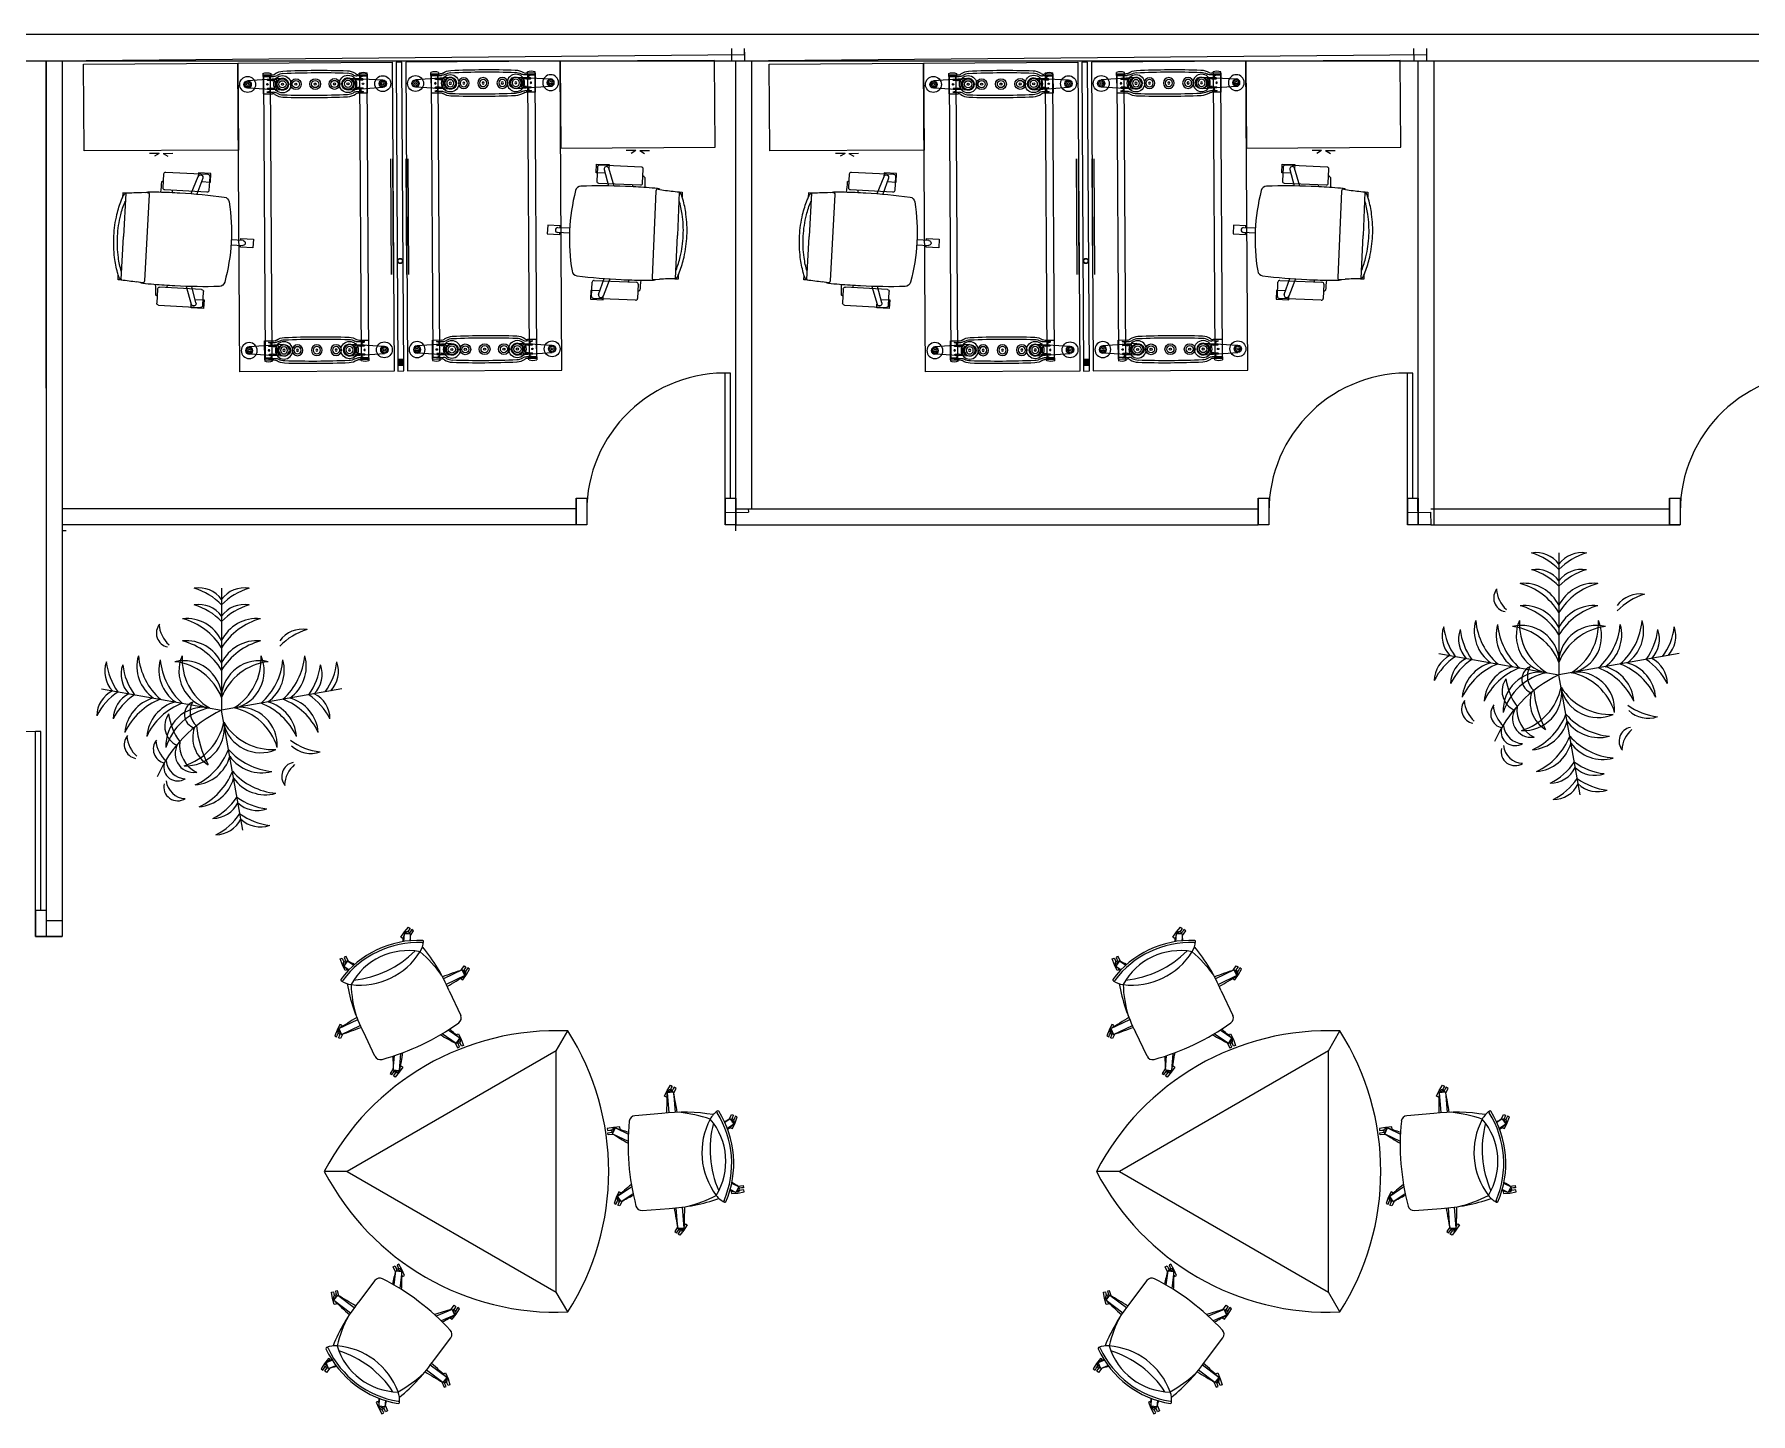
# Model space of a CAD drawing. Header units: inches. Extents: x 35258 to 134537, y 25067 to 83300.
# Drawn here: x 67761.5 to 68083.5, y 39263.7 to 39522.6 of the extents above; entities that cross this region are included whole.
import ezdxf

# ---------------------------------------------------------------- set-up
doc = ezdxf.new("R2010")
doc.units = ezdxf.units.IN
doc.header["$LTSCALE"] = 5
doc.header["$MEASUREMENT"] = 0
for name, color, linetype in [('A-FURN-P-STOR-TA', 34, 'Continuous'), ('AFUEC-SSTR-2D', 34, 'Continuous'), ('AFUKS-2D-DUS', 34, 'Continuous'), ('AFUKS-2D-DUS-BK', 34, 'Continuous'), ('AFUKS-2D-DUS-SL', 34, 'Continuous'), ('AFUKS-2D-MW', 34, 'Continuous'), ('AFUKS-2D-SSTR', 34, 'Continuous'), ('AFUKS-2D-TU', 34, 'Continuous'), ('AFUKS-2D-TU-CP', 34, 'Continuous'), ('belkuni', 7, 'Continuous'), ('door', 60, 'Continuous'), ('dwgmodels.com', 250, 'Continuous'), ('Furniture_1', 34, 'Continuous')]:
    doc.layers.add(name, color=color, linetype=linetype)
doc.layers.add('G-FIX', color=4, linetype='Continuous', lineweight=9)

# ---------------------------------------------------------------- blocks, each defined once
blk = doc.blocks.new('P_CSMA0816S_E_U')
at = {"layer": 'AFUKS-2D-MW'}
for p, q in [((0, 0), (0, -31.5)), ((63, 0), (0, 0)), ((63, -31.5), (63, 0)), ((0, -31.5), (63, -31.5))]:
    blk.add_line(p, q, dxfattribs=at)
at = {"layer": 'AFUKS-2D-TU'}
for p, q in [((2.75, -5.1875), (2.75, -6.625)), ((60.25, -5.1875), (2.75, -5.1875)), ((2.75, -6.625), (60.25, -6.625)), ((60.25, -6.625), (60.25, -5.1875)), ((60.25, -5.1875), (60.25, -6.625)), ((2.75, -24.875), (60.25, -24.875)), ((2.75, -26.3125), (2.75, -24.875)), ((60.25, -26.3125), (2.75, -26.3125)), ((60.25, -24.875), (60.25, -26.3125)), ((60.25, -26.3125), (60.25, -24.875))]:
    blk.add_line(p, q, dxfattribs=at)
at = {"layer": 'AFUKS-2D-TU-CP'}
for p, q in [((2.75, -5.125), (2.125, -5.125)), ((2.125, -6.6875), (2.75, -6.6875)), ((2.75, -6.6875), (2.75, -5.125)), ((60.25, -5.125), (60.875, -5.125)), ((60.25, -6.6875), (60.25, -5.125)), ((60.875, -6.6875), (60.25, -6.6875)), ((2.125, -24.78125), (2.75, -24.78125)), ((2.75, -26.375), (2.125, -26.375)), ((2.75, -24.78125), (2.75, -26.375)), ((60.25, -24.78125), (60.25, -26.375)), ((60.875, -24.78125), (60.25, -24.78125)), ((60.25, -26.375), (60.875, -26.375))]:
    blk.add_line(p, q, dxfattribs=at)
for centre, start, end in [((4.09375, -5.90625), 157.8913657, 202.1086307), ((58.90625, -5.90625), 337.8913707, 22.1086274), ((4.09375, -25.59375), 157.8913657, 202.1086307), ((58.90625, -25.59375), 337.8913707, 22.1086274)]:
    blk.add_arc(centre, 2.11305, start, end, dxfattribs=at)
blk = doc.blocks.new('P_CSY01C_E_U')
at = {"layer": 'AFUKS-2D-SSTR'}
for p, q in [((-1.9375, 10.625), (-1.9375, 8.75)), ((-1.9375, 10.625), (1.9375, 10.625)), ((1.9375, 10.625), (1.9375, 8.75)), ((-1.625, 9.84375), (-1.625, 8.5)), ((-1.4375, 9.28125), (-1.625, 9.84375)), ((-1.4375, 9.28125), (-1, 9.28125)), ((-1, 9.6875), (-1, 8.15625)), ((-0.78125, 8.875), (-0.8125, 9.6875)), ((-0.78125, 8.875), (-0.78125, 8.34375)), ((-0.65625, 7.8125), (0.65625, 7.8125)), ((-0.625, 8.1875), (0.625, 8.1875)), ((0.78125, 8.875), (0.8125, 9.6875)), ((0.78125, 8.875), (0.78125, 8.34375)), ((1, 9.6875), (1, 8.15625)), ((1, 9.28125), (1.4375, 9.28125)), ((1.4375, 9.28125), (1.625, 9.84375)), ((1.625, 9.84375), (1.625, 8.5)), ((-1.9375, -10.625), (-1.9375, -8.75)), ((-1.625, -9.84375), (-1.625, -8.5)), ((-1.4375, -9.28125), (-1.625, -9.84375)), ((-1.4375, -9.28125), (-1, -9.28125)), ((-1, -9.6875), (-1, -8.15625)), ((-0.78125, -8.875), (-0.8125, -9.6875)), ((-0.78125, -8.875), (-0.78125, -8.34375)), ((-0.65625, -7.8125), (0.65625, -7.8125)), ((-0.625, -8.1875), (0.625, -8.1875)), ((0.78125, -8.875), (0.78125, -8.34375)), ((0.78125, -8.875), (0.8125, -9.6875)), ((1, -9.6875), (1, -8.15625)), ((1, -9.28125), (1.4375, -9.28125)), ((1.4375, -9.28125), (1.625, -9.84375)), ((1.625, -9.84375), (1.625, -8.5)), ((1.9375, -10.625), (1.9375, -8.75)), ((-1.9375, -10.625), (1.9375, -10.625))]:
    blk.add_line(p, q, dxfattribs=at)
for centre, radius in [((0, 6.6875), 1.10236), ((0, 6.6875), 0.73228), ((0, 9.75), 0.14764), ((0, 3.9375), 1.10236), ((0, 3.9375), 0.73228), ((0, 6.6875), 0.21654), ((0, 3.9375), 0.21654), ((0, 0), 1.10236), ((0, 0), 0.73228), ((0, 0), 0.21654), ((0, -3.9375), 1.10236), ((0, -3.9375), 0.73228), ((0, -6.6875), 1.10236), ((0, -6.6875), 0.73228), ((0, -3.9375), 0.21654), ((0, -6.6875), 0.21654), ((0, -9.75), 0.14764)]:
    blk.add_circle(centre, radius, dxfattribs=at)
for centre, radius, start, end in [((0.53125, 6.46875), 3.1496, 146.1067212, 177.7928567), ((0.5, 6.46875), 2.66535, 150.600207, 177.7861221), ((-2.90625, 8.75), 0.98425, 326.1067262, 0), ((-3.09375, 8.5), 1.4685, 330.6001984, 0), ((-0.65625, 8.15625), 0.35433, 180.000005, 270.0000007), ((-0.90625, 9.6875), 0.0935, 0, 180.000005), ((-0.625, 8.34375), 0.15748, 180.000005, 270.0000007), ((0.625, 8.34375), 0.15748, 270.0000007, 0), ((0.65625, 8.15625), 0.35433, 270.0000007, 0), ((0.90625, 9.6875), 0.0935, 0, 180.000005), ((3.09375, 8.5), 1.4685, 180.000005, 209.3997893), ((-0.5, 6.46875), 2.66535, 2.2138842, 29.3997911), ((2.90625, 8.75), 0.98425, 180.000005, 213.8932751), ((-0.53125, 6.46875), 3.1496, 2.2071398, 33.893277), ((168, 0), 170.7477, 177.7928567, 182.2071397), ((168, 0), 170.27525, 177.7928567, 182.2071397), ((-168, 0), 170.27525, 357.792848, 2.2071398), ((-168, 0), 170.7477, 357.792848, 2.2071398), ((0.53125, -6.46875), 3.1496, 182.2071397, 213.8932751), ((0.5, -6.46875), 2.66535, 182.2138879, 209.3997893), ((-0.5, -6.46875), 2.66535, 330.6001984, 357.7861271), ((-0.53125, -6.46875), 3.1496, 326.1067262, 357.792848), ((-2.90625, -8.75), 0.98425, 0, 33.893277), ((-3.09375, -8.5), 1.4685, 0, 29.3997911), ((-0.65625, -8.15625), 0.35433, 90.0000025, 180.000005), ((-0.90625, -9.6875), 0.0935, 180.000005, 0), ((-0.625, -8.34375), 0.15748, 90.0000025, 180.000005), ((0.625, -8.34375), 0.15748, 0, 90.0000025), ((0.65625, -8.15625), 0.35433, 0, 90.0000025), ((0.90625, -9.6875), 0.0935, 180.000005, 0), ((3.09375, -8.5), 1.4685, 150.600207, 180.000005), ((2.90625, -8.75), 0.98425, 146.1067212, 180.000005)]:
    blk.add_arc(centre, radius, start, end, dxfattribs=at)
blk = doc.blocks.new('P_CLN01G_E_U')
at = {"layer": 'AFUEC-SSTR-2D', "linetype": 'Continuous'}
for p, q in [((-1.25, 0.375), (-1.3125, 0)), ((-1.3125, 0), (-1.25, -0.375)), ((-1.03125, 0.71875), (-1.25, 0.375)), ((-0.71875, 1), (-1.03125, 0.71875)), ((-0.3125, 1.15625), (-0.71875, 1)), ((0.125, 1.1875), (-0.3125, 1.15625)), ((0.65625, 1.03125), (0.25, 1.15625)), ((1, 0.75), (0.65625, 1.03125)), ((1.25, 0.40625), (1, 0.75)), ((1.3125, 0), (1.25, 0.40625)), ((1.25, -0.40625), (1.3125, 0)), ((-1.25, -0.375), (-1.03125, -0.71875)), ((-1.03125, -0.71875), (-0.71875, -1)), ((-0.71875, -1), (-0.3125, -1.15625)), ((-0.3125, -1.15625), (0.125, -1.1875)), ((0.25, -1.15625), (0.65625, -1.03125)), ((0.65625, -1.03125), (1, -0.75)), ((1, -0.75), (1.25, -0.40625))]:
    blk.add_line(p, q, dxfattribs=at)
at = {"layer": 'AFUEC-SSTR-2D'}
for p, q in [((0.125, 1.1875), (7.09375, 0.75)), ((0.125, -1.1875), (7.09375, -0.75))]:
    blk.add_line(p, q, dxfattribs=at)
for centre, radius in [((0, 0), 1.77165), ((7.09375, 0), 1.62402), ((7.09375, 0), 0.74803), ((7.09375, 0), 0.52165), ((7.09375, 0), 0.22835)]:
    blk.add_circle(centre, radius, dxfattribs=at)
blk = doc.blocks.new('P_CTS2P1610_E_U')
at = {"layer": 'AFUKS-2D-DUS'}
for p, q in [((0, 1.96875), (0, 0.78125)), ((63, 1.96875), (0, 1.96875)), ((0, 0.78125), (63, 0.78125)), ((1.1875, 1.96875), (1.1875, 0.78125)), ((2.375, 1.96875), (1.1875, 1.96875)), ((1.1875, 0.78125), (2.375, 0.78125)), ((2.375, 0.78125), (2.375, 1.96875)), ((63, 0.78125), (63, 1.96875))]:
    blk.add_line(p, q, dxfattribs=at)
at = {"layer": 'AFUKS-2D-DUS', "linetype": 'Continuous'}
for points in [[(1.78125, 1.375), (1.1875, 1.96875), (1.1875, 0.78125)], [(1.78125, 1.375), (2.375, 1.96875), (1.1875, 1.96875)], [(1.78125, 1.375), (1.1875, 0.78125), (2.375, 0.78125)], [(1.78125, 1.375), (2.375, 0.78125), (2.375, 1.96875)]]:
    blk.add_solid(points, dxfattribs=at)
at = {"layer": 'AFUKS-2D-DUS-SL'}
for p, q in [((19.6875, 3.15625), (43.3125, 3.15625)), ((19.6875, 2.75), (43.3125, 2.75)), ((19.6875, 0), (43.3125, 0)), ((19.6875, -0.40625), (43.3125, -0.40625))]:
    blk.add_line(p, q, dxfattribs=at)
blk = doc.blocks.new('P_CSYPNO_E_U')
at = {"layer": 'AFUKS-2D-DUS-BK'}
for radius in [0.539, 0.46]:
    blk.add_circle((0, 0), radius, dxfattribs=at)
blk = doc.blocks.new('P_USTA0807_R_U')
at = {"layer": 'A-FURN-P-STOR-TA'}
for p, q in [((0, 0), (0, -17.72)), ((31.49, 0), (0, 0)), ((31.49, -17.72), (31.49, 0)), ((0, -17.72), (31.49, -17.72)), ((15.35, -18.3), (13.38, -18.3)), ((15.35, -18.3), (14.37, -18.88)), ((16.14, -18.3), (17.12, -18.88)), ((16.14, -18.3), (18.11, -18.3))]:
    blk.add_line(p, q, dxfattribs=at)
blk = doc.blocks.new('om_task')
at = {"linetype": 'Continuous'}
for p, q in [((-0.2251, 0.2747), (-0.2251, 0.2747)), ((-0.2101, 0.2879), (-0.2101, 0.2879)), ((0.2101, 0.2879), (0.2101, 0.2879)), ((0.2251, 0.2747), (0.2251, 0.2747)), ((-0.2344, 0.1658), (-0.2308, 0.194)), ((0.2344, 0.1658), (0.2308, 0.194)), ((-0.2245, 0.1546), (0.2245, 0.1546)), ((-0.3454, 0.0742), (-0.3454, -0.1438)), ((-0.2624, 0.0842), (-0.3354, 0.0842)), ((-0.2524, -0.1438), (-0.2524, 0.0742)), ((0.2524, -0.1438), (0.2524, 0.0742)), ((0.2624, 0.0842), (0.3354, 0.0842)), ((0.3454, 0.0742), (0.3454, -0.1438)), ((-0.2409, -0.0634), (-0.3315, -0.0946)), ((0.2409, -0.0634), (0.3315, -0.0946)), ((-0.3354, -0.1538), (-0.2624, -0.1538)), ((-0.3238, -0.1183), (-0.2401, -0.0927)), ((0.3238, -0.1183), (0.2401, -0.0927)), ((0.3354, -0.1538), (0.2624, -0.1538)), ((-0.0125, -0.3445), (-0.0135, -0.2833)), ((0.0135, -0.2833), (0.0125, -0.3445))]:
    blk.add_line(p, q, dxfattribs=at)
for points in [[(-0.2253, 0.2722), (-0.2253, 0.2914), (-0.2011, 0.2914)], [(-0.2243, 0.2759), (0, 0.2759)], [(0.2243, 0.2759), (0, 0.2759)], [(0.2253, 0.2722), (0.2253, 0.2914), (0.2011, 0.2914)], [(-0.3056, -0.1128), (-0.3056, -0.1592), (-0.3506, -0.1592), (-0.3506, -0.0942), (-0.3305, -0.0942)], [(0.3056, -0.1128), (0.3056, -0.1592), (0.3506, -0.1592), (0.3506, -0.0942), (0.3305, -0.0942)], [(-0.0127, -0.3326), (-0.0225, -0.3326), (-0.0225, -0.3976), (0.0225, -0.3976), (0.0225, -0.3326), (0.0127, -0.3326)]]:
    blk.add_lwpolyline(points)
for centre, radius, start, end in [((-6.768, 0.6983), 6.5566, 355.58878, 356.29558), ((-0.1977, 0.2586), 0.0318, 113.032, 149.643), ((-0.085, -0.0153), 0.328, 108.404, 112.425), ((-0.0168, -0.2117), 0.5359, 100.227, 108.698), ((-0.1767, 0.265), 0.0127, 106.205, 120.172), ((-0.0155, -0.1953), 0.5003, 100.983, 109.219), ((0.0002, -0.3147), 0.6402, 90.0181, 100.084), ((0.0001, -0.2841), 0.5905, 90.0097, 100.831), ((-0.0002, -0.3147), 0.6402, 79.9156, 89.9819), ((-0.0001, -0.2841), 0.5905, 79.1688, 89.9903), ((0.0155, -0.1953), 0.5003, 70.7814, 79.0167), ((0.0168, -0.2117), 0.5359, 71.3016, 79.7733), ((0.1767, 0.265), 0.0127, 59.8284, 73.795), ((0.085, -0.0153), 0.328, 67.5755, 71.596), ((0.1977, 0.2586), 0.0318, 30.3567, 66.9675), ((6.768, 0.6983), 6.5566, 183.704, 184.411), ((-0.2616, 0.0653), 0.0425, 137.183, 153.492), ((-0.318, 0.9771), 0.8833, 271.6415, 275.0411), ((2.8459, 0.0074), 3.0876, 178.187, 180.219), ((2.8459, 0.0074), 3.0876, 177.116, 178.187), ((-0.2065, 0.1586), 0.0315, 147.684, 172.457), ((-0.2245, 0.1646), 0.01, 172.752, 270), ((0.2245, 0.1646), 0.01, 270, 7.24752), ((0.2065, 0.1586), 0.0315, 7.54265, 32.3156), ((-2.8459, 0.0074), 3.0876, 1.81312, 2.88381), ((-2.8459, 0.0074), 3.0876, 359.78119, 1.81312), ((0.318, 0.9771), 0.8833, 264.9589, 268.3585), ((0.2616, 0.0653), 0.0425, 26.5078, 42.817), ((-0.3354, 0.0742), 0.01, 90, 180), ((-0.2624, 0.0742), 0.01, 0.00002, 90), ((-0.2814, -0.3583), 0.3944, 84.2041, 85.781), ((0.2814, -0.3583), 0.3944, 94.219, 95.7959), ((0.2624, 0.0742), 0.01, 90, 180), ((0.3354, 0.0742), 0.01, 0.00002, 90), ((2.8459, 0.0074), 3.0876, 180.219, 184.501), ((-2.8459, 0.0074), 3.0876, 355.49873, 359.78119), ((-0.3354, -0.1438), 0.01, 180, 270), ((-0.3274, -0.1064), 0.0125, 108.968, 287.0347), ((-0.2624, -0.1438), 0.01, 270, 0.00002), ((0.2624, -0.1438), 0.01, 180, 270), ((0.3274, -0.1064), 0.0125, 252.965, 71.0322), ((0.3354, -0.1438), 0.01, 270, 0), ((-0.2029, -0.2323), 0.0294, 185.071, 259.445), ((0, 0.7056), 0.9889, 257.842, 270), ((0, 0.7056), 0.9889, 270, 282.1584), ((0.2029, -0.2323), 0.0294, 280.5546, 354.92852), ((0, -0.3443), 0.0125, 180.965, 359.03214)]:
    blk.add_arc(centre, radius, start, end, dxfattribs=at)
blk = doc.blocks.new('furn office 011_dwgmodels.com')
at = {"color": 0}
for p, q in [((-408.4, 1191.1), (-388.1, 1215.3)), ((-386.1, 1200.6), (-392.2, 1192.5)), ((-388.1, 1215.3), (-379.8, 1208.9)), ((-379.8, 1208.9), (-386.1, 1200.6)), ((-378.6, 1173.4), (-363, 1196.3)), ((-371.4, 1202.6), (-377.7, 1194.2)), ((-363, 1196.3), (-371.4, 1202.6)), ((-426.2, 1165.1), (-408.4, 1191.1)), ((-417.8, 1158.7), (-426.2, 1165.1)), ((-414.1, 1163.6), (-417.8, 1158.7)), ((-410.3, 1181.9), (-413.4, 1143.6)), ((-378.9, 1179.4), (-410.3, 1181.9)), ((-377.7, 1194.2), (-383.9, 1186.1)), ((-378.9, 1179.4), (-381.4, 1147.5)), ((-728, 1057.5), (-718.3, 1061.6)), ((-717.2, 1027.9), (-728, 1057.5)), ((-718.3, 1061.6), (-714.2, 1051.9)), ((-703.5, 999.5), (-717.2, 1027.9)), ((-714.2, 1051.9), (-710.3, 1042.6)), ((-692.3, 1047.6), (-710.1, 1021.7)), ((-698.9, 1069.8), (-708.6, 1065.7)), ((-708.6, 1065.7), (-704.5, 1056)), ((-704.5, 1056), (-700.6, 1046.7)), ((-686.9, 1044.9), (-698.9, 1069.8)), ((-692.3, 1047.6), (-660.6, 1025.8)), ((-710.1, 1021.7), (-683.8, 1003.5)), ((-693.8, 1003.6), (-703.5, 999.5)), ((-696.2, 1009.3), (-693.8, 1003.6)), ((-121.6, 1002.4), (-214.2, 958.3)), ((-108.1, 973.9), (-200.4, 929.9)), ((-127.3, 1000.5), (-111.6, 1023.2)), ((-123.8, 963.9), (-127.1, 958.6)), ((-127.1, 958.6), (-118.1, 953.1)), ((-108.1, 973.9), (-121.6, 1002.4)), ((-118.1, 953.1), (-100.2, 979)), ((-108.2, 1008.8), (-113.6, 1000.2)), ((-111.6, 1023.2), (-102.7, 1017.7)), ((-102.7, 1017.7), (-108.2, 1008.8)), ((-99.3, 1003.2), (-104.7, 994.6)), ((-100.2, 979), (-84.8, 1006.6)), ((-93.7, 1012.1), (-99.3, 1003.2)), ((-84.8, 1006.6), (-93.7, 1012.1)), ((-186.3, 897.9), (-128.5, 776.5)), ((-743.8, 703.3), (-755.4, 673.9)), ((-729.4, 731.3), (-743.8, 703.3)), ((-741.5, 679.2), (-737.3, 688.4)), ((-734.8, 710.3), (-640.8, 755.1)), ((-734.8, 710.3), (-721.3, 681.9)), ((-731.9, 674.8), (-727.8, 684)), ((-719.8, 727), (-729.4, 731.3)), ((-714.8, 684), (-726.7, 660.9)), ((-724.3, 717.1), (-724.1, 717.4)), ((-724.1, 717.4), (-719.8, 727)), ((-721.3, 681.9), (-628.2, 726.2)), ((-555.1, 573.4), (-612.9, 694.7)), ((-150.6, 636.7), (-220.9, 685)), ((-132.8, 662.6), (-191.6, 703.1)), ((-149.1, 680.7), (-139.4, 684.8)), ((-139.4, 684.8), (-125.7, 656.3)), ((346.4, 600), (403.4, 698.7)), ((-755.4, 673.9), (-745.8, 669.6)), ((-745.8, 669.6), (-741.5, 679.2)), ((-736.3, 665.3), (-731.9, 674.8)), ((-726.7, 660.9), (-736.3, 665.3)), ((-156, 639.4), (-144, 614.5)), ((-150.6, 636.7), (-132.8, 662.6)), ((-146.7, 675), (-149.1, 680.7)), ((-144, 614.5), (-134.3, 618.6)), ((-138.4, 628.2), (-142.3, 637.6)), ((-134.3, 618.6), (-138.4, 628.2)), ((-128.7, 632.3), (-132.6, 641.7)), ((-124.6, 622.6), (-128.7, 632.3)), ((-125.7, 656.3), (-114.9, 626.7)), ((-114.9, 626.7), (-124.6, 622.6)), ((-464, 504.8), (-458.3, 576)), ((-416.7, 519.2), (-434.5, 493.1)), ((-432.6, 502.4), (-425.8, 587.3)), ((-428.8, 520.6), (-425.1, 525.5)), ((-425.1, 525.5), (-416.7, 519.2)), ((-464.3, 510.8), (-479.9, 488)), ((-479.9, 488), (-471.5, 481.7)), ((-471.5, 481.7), (-465.2, 490)), ((-465.2, 490), (-459, 498.1)), ((-464, 504.8), (-432.6, 502.4)), ((-463.1, 475.3), (-456.8, 483.7)), ((-454.8, 469), (-463.1, 475.3)), ((-456.8, 483.7), (-450.7, 491.8)), ((-434.5, 493.1), (-454.8, 469)), ((897.9, 402.8), (914.1, 429.8)), ((914.1, 429.8), (923.4, 424.9)), ((884.5, 374.2), (897.9, 402.8)), ((893.7, 369.3), (884.5, 374.2)), ((896.6, 374.7), (893.7, 369.3)), ((897.5, 393.4), (928.9, 395.8)), ((897.5, 393.4), (905.6, 291.4)), ((918.4, 415.6), (913.7, 406.7)), ((923.4, 424.9), (918.4, 415.6)), ((927.7, 410.7), (922.9, 401.7)), ((932.7, 419.9), (927.7, 410.7)), ((928.9, 395.8), (937, 293.6)), ((930.1, 390), (941.9, 415)), ((941.9, 415), (932.7, 419.9)), ((870.8, 287.6), (736.8, 277)), ((1210.9, 261.6), (1184.5, 243.4)), ((1205.5, 258.8), (1217.5, 283.7)), ((1210.9, 261.6), (1228.7, 235.6)), ((1217.5, 283.7), (1227.2, 279.7)), ((1223.1, 270), (1219.2, 260.6)), ((1227.2, 279.7), (1223.1, 270)), ((1232.8, 265.9), (1228.8, 256.6)), ((1236.9, 275.6), (1232.8, 265.9)), ((1235.7, 241.9), (1246.5, 271.5)), ((1246.5, 271.5), (1236.9, 275.6)), ((631.3, 219.3), (600.2, 213.8)), ((600.2, 213.8), (601.5, 203.4)), ((601.5, 203.4), (611.9, 204.7)), ((602.8, 193), (613.3, 194.3)), ((604.1, 182.6), (602.8, 193)), ((631.7, 184.6), (604.1, 182.6)), ((611.9, 204.7), (622, 206)), ((613.3, 194.3), (623.3, 195.5)), ((626.7, 187.9), (640.2, 216.3)), ((626.7, 187.9), (703.6, 151.2)), ((662.7, 221.6), (631.3, 219.3)), ((640.2, 216.3), (704.7, 185.6)), ((657.9, 210.5), (664, 211.2)), ((664, 211.2), (662.7, 221.6)), ((1228.7, 235.6), (1197, 213.8)), ((1214.8, 223.2), (1212.4, 217.5)), ((1212.4, 217.5), (1222.1, 213.4)), ((1222.1, 213.4), (1235.7, 241.9)), ((-692.8, 0), (-806.8, 0)), ((651.3, -123.5), (721.6, -75.1)), ((1253.4, -75.7), (1218.7, -59.2)), ((1253.4, -75.7), (1239.8, -104.2)), ((1248.3, -72.5), (1275.9, -70.4)), ((1266.8, -82.1), (1256.7, -83.4)), ((1277.2, -80.8), (1266.8, -82.1)), ((1275.9, -70.4), (1277.2, -80.8)), ((644.3, -129.7), (633.5, -159.3)), ((633.5, -159.3), (643.2, -163.4)), ((643.2, -163.4), (647.3, -153.7)), ((658, -101.3), (644.3, -129.7)), ((647.3, -153.7), (651.2, -144.4)), ((669.2, -149.4), (651.3, -123.5)), ((652.9, -167.5), (657, -157.8)), ((662.6, -171.6), (652.9, -167.5)), ((657, -157.8), (660.9, -148.5)), ((667.7, -105.4), (658, -101.3)), ((674.5, -146.7), (662.6, -171.6)), ((665.3, -111), (667.7, -105.4)), ((669.2, -149.4), (728, -108.9)), ((1239.8, -104.2), (1210.9, -90.4)), ((1222.1, -98.3), (1216, -99.1)), ((1216, -99.1), (1217.3, -109.5)), ((1217.3, -109.5), (1248.8, -107.1)), ((1248.8, -107.1), (1279.8, -101.6)), ((1268.1, -92.5), (1258.1, -93.8)), ((1278.5, -91.2), (1268.1, -92.5)), ((1279.8, -101.6), (1278.5, -91.2)), ((774.1, -194.1), (908.1, -183.4)), ((951.2, -283.7), (943, -180.9)), ((982.6, -281.2), (974.3, -177.4)), ((949.8, -277.1), (935.7, -298.9)), ((935.7, -298.9), (944.3, -305)), ((944.3, -305), (950.4, -296.5)), ((950.4, -296.5), (956.3, -288.2)), ((982.6, -281.2), (951.2, -283.7)), ((952.8, -311.1), (958.9, -302.6)), ((961.3, -317.2), (952.8, -311.1)), ((958.9, -302.6), (964.8, -294.3)), ((981, -292.5), (961.3, -317.2)), ((998, -266), (981, -292.5)), ((983.2, -268.7), (983.4, -268.4)), ((983.4, -268.4), (989.5, -259.9)), ((989.5, -259.9), (998, -266)), ((-464.5, -473.8), (-455, -469.3)), ((-453.8, -499.3), (-464.5, -473.8)), ((-452.3, -493.5), (-461.1, -564.3)), ((-455, -469.3), (-450.5, -478.7)), ((-452.3, -493.5), (-421.1, -497.4)), ((-450.5, -478.7), (-446.1, -487.9)), ((-436.1, -460.2), (-445.5, -464.7)), ((-445.5, -464.7), (-441, -474.2)), ((-441, -474.2), (-436.6, -483.4)), ((-421.1, -488), (-436.1, -460.2)), ((-421.1, -497.4), (-431.6, -582)), ((-408.9, -517.1), (-421.1, -488)), ((-741.1, -593.4), (-751.4, -595.7)), ((-751.4, -595.7), (-749, -606)), ((-734.1, -618.4), (-741.1, -593.4)), ((-555.4, -542.2), (-636.5, -649.5)), ((-421, -516), (-418.4, -521.6)), ((-418.4, -521.6), (-408.9, -517.1)), ((-771.8, -600.4), (-761.6, -598)), ((-766.4, -631.4), (-771.8, -600.4)), ((-757.9, -661.8), (-766.4, -631.4)), ((-761.6, -598), (-759.3, -608.3)), ((-759.3, -608.3), (-757, -618.2)), ((-759, -640.2), (-740, -615)), ((-759, -640.2), (-676, -702.9)), ((-747.7, -659.5), (-757.9, -661.8)), ((-750.1, -648.9), (-750, -649.2)), ((-750, -649.2), (-747.7, -659.5)), ((-749, -606), (-746.8, -615.8)), ((-740, -615), (-657.8, -677.2)), ((-177.7, -687.3), (-161, -665.4)), ((-158.3, -680), (-164, -688.3)), ((-161, -665.4), (-152.3, -671.3)), ((-152.3, -671.3), (-158.3, -680)), ((-143.7, -677.2), (-149.6, -685.9)), ((-135, -683.2), (-143.7, -677.2)), ((403.4, -698.7), (346.4, -600)), ((-172, -685.7), (-250.5, -718.9)), ((-159.7, -714.8), (-225.5, -742.5)), ((-175.8, -724.1), (-179.3, -729.2)), ((-179.3, -729.2), (-170.7, -735.1)), ((-172, -685.7), (-159.7, -714.8)), ((-170.7, -735.1), (-151.6, -710)), ((-149.6, -685.9), (-155.4, -694.3)), ((-151.6, -710), (-135, -683.2)), ((-259.6, -934.4), (-178.5, -827.2)), ((-786.6, -929.7), (-805.7, -954.8)), ((-797.6, -950.1), (-768.1, -937.6)), ((-778, -935.6), (-786.6, -929.7)), ((-781.4, -940.7), (-778, -935.6)), ((-805.7, -954.8), (-822.3, -981.6)), ((-822.3, -981.6), (-813.6, -987.6)), ((-813.6, -987.6), (-807.7, -978.9)), ((-807.7, -978.9), (-801.9, -970.6)), ((-805, -993.5), (-799, -984.9)), ((-796.3, -999.5), (-805, -993.5)), ((-799, -984.9), (-793.3, -976.5)), ((-785.3, -979.1), (-797.6, -950.1)), ((-779.5, -977.5), (-796.3, -999.5)), ((-785.3, -979.1), (-749.9, -964.1)), ((-217.3, -1049.8), (-299.1, -987.9)), ((-198.3, -1024.7), (-279.9, -963)), ((-213.8, -1005.9), (-203.9, -1002.2)), ((-211.6, -1011.7), (-213.8, -1005.9)), ((-203.9, -1002.2), (-191.5, -1031.2)), ((-222.5, -1046.8), (-211.6, -1072.2)), ((-198.3, -1024.7), (-217.3, -1049.8)), ((-211.6, -1072.2), (-201.8, -1068.6)), ((-205.4, -1058.8), (-208.9, -1049.2)), ((-201.8, -1068.6), (-205.4, -1058.8)), ((-195.6, -1055.1), (-199.1, -1045.6)), ((-191.9, -1065), (-195.6, -1055.1)), ((-182.1, -1061.3), (-191.9, -1065)), ((-191.5, -1031.2), (-182.1, -1061.3)), ((-538.9, -1143.2), (-548.4, -1147.8)), ((-548.4, -1147.8), (-536.2, -1176.9)), ((-536.2, -1148.8), (-538.9, -1143.2)), ((-536.2, -1167.5), (-531.5, -1129.3)), ((-505, -1171.3), (-536.2, -1167.5)), ((-536.2, -1176.9), (-521.2, -1204.6)), ((-516.3, -1190.6), (-520.6, -1181.5)), ((-511.8, -1200.1), (-516.3, -1190.6)), ((-506.8, -1186.1), (-511.2, -1176.9)), ((-502.3, -1195.6), (-506.8, -1186.1)), ((-505, -1171.3), (-501, -1139.6)), ((-503.5, -1165.5), (-492.8, -1191)), ((-492.8, -1191), (-502.3, -1195.6)), ((-521.2, -1204.6), (-511.8, -1200.1))]:
    blk.add_line(p, q, dxfattribs=at)
blk.add_lwpolyline([(346.4, -600), (346.4, 600), (-692.8, 0)], close=True, dxfattribs=at)
for centre, radius, start, end in [((-338.5, 668), 481.4, 87.53598, 143.39871), ((-338.5, 668), 470.9, 87.76015, 143.17454), ((1429.4, 791.5), 1880.6, 168.01957, 169.23548), ((-394.6, 1180.7), 12.1, 355.46735, 175.46735), ((-394.6, 1180.7), 5.25, 355.46735, 175.46735), ((-2257.1, 1083.8), 1880.6, 1.95198, 2.91512), ((-319, 1143.8), 5.33, 258.39446, 76.77827), ((-701.2, 1034.6), 12.1, 55.46735, 235.46735), ((-701.2, 1034.6), 5.25, 55.46735, 235.46735), ((-1548.6, -626.8), 1880.6, 61.69921, 62.91512), ((-389.5, 774.9), 323.7, 79.45853, 151.47616), ((-629.9, 1279.8), 353, 262.84954, 328.08516), ((-714.7, 1457.7), 508.8, 276.10623, 314.82846), ((-720.2, 952.7), 5.33, 154.15643, 332.54023), ((547.8, 2419.7), 1880.6, 228.01957, 228.98272), ((460.1, -786), 1880.6, 108.01957, 111.17174), ((-1130, 2552.7), 1880.6, 299.77678, 302.91512), ((-114.9, 988.2), 12.1, 295.46735, 115.46735), ((-114.9, 988.2), 5.25, 295.46735, 115.46735), ((-155.6, 763.6), 30, 305.63872, 25.46735), ((346.4, -600), 1300, 87.48643, 152.51357), ((-728, 696.1), 12.1, 115.46735, 295.46735), ((287.1, -868.4), 1880.6, 119.70852, 122.91512), ((-728, 696.1), 5.25, 115.46735, 295.46735), ((-1303, 2470.3), 1880.6, 288.01957, 291.17509), ((-836.1, 1712.8), 1197.9, 285.29597, 305.63872), ((-1390.7, -735.4), 1880.6, 48.01957, 50.11042), ((-692.8, 0), 1300, 327.48643, 32.51357), ((705.7, 2311.1), 1880.6, 240.16769, 242.91512), ((-141.7, 649.6), 12.1, 235.46735, 55.46735), ((-141.7, 649.6), 5.25, 235.46735, 55.46735), ((-528, 586.3), 30, 205.46735, 285.29597), ((1414.2, 600.5), 1880.6, 180.82428, 182.91512), ((-2272.3, 892.7), 1880.6, 348.01957, 350.767), ((-448.3, 503.6), 12.1, 175.46735, 355.46735), ((-448.3, 503.6), 5.25, 175.46735, 355.46735), ((2775.7, 297.7), 1880.6, 177.08488, 180.22322), ((913.2, 394.6), 12.1, 4.53265, 184.53265), ((913.2, 394.6), 5.25, 4.53265, 184.53265), ((-910.8, 5.5), 1880.6, 8.82826, 11.98043), ((739.1, 247), 30, 94.53265, 174.36128), ((1423.3, 94.4), 353, 151.91484, 217.15046), ((865.8, 50.2), 323.7, 328.52384, 40.54147), ((1150.1, 295.6), 5.33, 43.22173, 221.60554), ((747.7, 40.8), 470.9, 336.82546, 32.23985), ((747.7, 40.8), 481.4, 336.60129, 32.46402), ((2067.1, -1412.8), 1880.6, 117.08488, 118.04802), ((1219.8, 248.6), 12.1, 304.53265, 124.53265), ((633.4, 202.1), 12.1, 64.53265, 244.53265), ((1648.6, 1766.6), 1880.6, 237.08488, 239.83231), ((633.4, 202.1), 5.25, 64.53265, 244.53265), ((58.4, -1572.1), 1880.6, 69.88958, 71.98043), ((1901.4, 132.3), 1197.9, 174.36128, 194.70403), ((1619.8, 110), 508.8, 165.17154, 203.89377), ((-29.2, 1633.6), 1880.6, 310.76452, 311.98043), ((1219.8, 248.6), 5.25, 304.53265, 124.53265), ((346.4, 600), 1300, 207.48643, 272.51357), ((1909.3, -1521.5), 1880.6, 129.233, 131.98043), ((231.5, -1654.5), 1880.6, 57.08488, 58.30079), ((1246.6, -89.9), 12.1, 244.53265, 64.53265), ((1246.6, -89.9), 5.25, 244.53265, 64.53265), ((660.3, -136.4), 12.1, 124.53265, 304.53265), ((660.3, -136.4), 5.25, 124.53265, 304.53265), ((-187.1, 1525), 1880.6, 297.08488, 299.17572), ((1185.2, -147.4), 5.33, 147.45977, 325.84357), ((1821.6, 1684.2), 1880.6, 251.01728, 251.98043), ((771.7, -164.2), 30, 194.70403, 274.53265), ((2790.9, 106.7), 1880.6, 188.82491, 191.98043), ((-895.6, -185.6), 1880.6, 357.08488, 0.29148), ((966.9, -282.4), 12.1, 184.53265, 4.53265), ((966.9, -282.4), 5.25, 184.53265, 4.53265), ((1368.1, -965.7), 1880.6, 165.45718, 167.54803), ((-436.7, -495.4), 12.1, 352.90496, 172.90496), ((-436.7, -495.4), 5.25, 352.90496, 172.90496), ((-2301.7, -508.9), 1880.6, 357.60531, 0.35274), ((-531.5, -560.3), 30, 63.07634, 142.90496), ((-1060.3, -1601.7), 1197.9, 42.73359, 63.07634), ((-749.5, -627.6), 12.1, 52.90496, 232.90496), ((560.2, 700.2), 1880.6, 225.45718, 228.66379), ((-749.5, -627.6), 5.25, 52.90496, 232.90496), ((-1670.3, -2249.5), 1880.6, 57.19722, 60.35274), ((329.3, -2498.4), 1880.6, 105.45718, 108.20462), ((-1110, 908.1), 1880.6, 298.26189, 300.35274), ((-165.8, -700.2), 12.1, 292.90496, 112.90496), ((-165.8, -700.2), 5.25, 292.90496, 112.90496), ((-202.4, -809.1), 30, 322.90496, 42.73359), ((-793.6, -880.5), 5.33, 15.83208, 194.21588), ((-362.3, -678.5), 481.4, 204.9736, 260.83633), ((152.7, -2572.9), 1880.6, 119.38959, 120.35274), ((-362.3, -678.5), 470.9, 205.19776, 260.61216), ((-771, -1219.1), 353, 20.28715, 85.52277), ((-433.8, -773.1), 323.7, 196.89614, 268.91378), ((-889.9, -1376.3), 508.8, 33.54385, 72.26608), ((-791.5, -964.6), 12.1, 112.90496, 292.90496), ((-791.5, -964.6), 5.25, 112.90496, 292.90496), ((-1286.6, 833.5), 1880.6, 285.45718, 286.6731), ((713, 584.7), 1880.6, 237.20057, 240.35274), ((-1517.4, -2365.1), 1880.6, 45.45718, 48.59553), ((-207.8, -1037.2), 12.1, 232.90496, 52.90496), ((-207.8, -1037.2), 5.25, 232.90496, 52.90496), ((1344.4, -1155.9), 1880.6, 179.13683, 180.35274), ((-520.6, -1169.4), 12.1, 172.90496, 352.90496), ((-520.6, -1169.4), 5.25, 172.90496, 352.90496), ((-2325.3, -699.1), 1880.6, 345.45718, 346.42033), ((-439.1, -1148.5), 5.33, 271.59404, 89.97785)]:
    blk.add_arc(centre, radius, start, end, dxfattribs=at)
at = {"color": 0, "ltscale": 0.7}
for centre, radius, start, end in [((-419.8, 1150.5), 106.3, 327.37965, 356.19338), ((-982.7, 566.6), 862.6, 22.58787, 39.66991), ((-823.8, 536.1), 744.2, 36.25887, 48.45694), ((-661.9, 1035.1), 106.3, 234.74132, 263.55504), ((155.4, 1086.7), 862.6, 190.22373, 207.02851), ((-72.1, 948), 602, 181.75633, 196.81059), ((982.1, -567.8), 862.6, 80.33009, 97.41213), ((876.2, -445.3), 744.2, 71.54306, 83.74113), ((1206.2, 211.7), 106.3, 123.80662, 152.62035), ((863.4, 678), 862.6, 272.97149, 289.77627), ((857, 411.5), 602, 283.18941, 298.24367), ((1227.4, -55.7), 106.3, 216.44496, 245.25868), ((37.1, -1188.3), 862.6, 141.3438, 158.14858), ((-157.8, -1006.5), 602, 151.56172, 166.61598), ((-753.1, -973), 106.3, 84.81727, 113.63099), ((-972.9, -449.4), 862.6, 308.7024, 325.78444), ((-811.1, -451.6), 744.2, 299.91537, 312.11344), ((-539.1, -1134.8), 106.3, 352.17893, 20.99265)]:
    blk.add_arc(centre, radius, start, end, dxfattribs=at)
blk = doc.blocks.new('F2')
at = {"color": 0}
for p in [(0, 1.163), (-1.145, 0.202), (1.145, 0.202), (0.202, -1.145)]:
    blk.add_line(p, (0, 0), dxfattribs=at)
for centre, radius, start, end in [((-0.216, 0.897), 0.268, 36.29, 99.6243), ((-0.434, 0.583), 0.604, 44.0763, 73.3794), ((0.216, 0.897), 0.268, 80.3757, 143.71), ((0.434, 0.583), 0.604, 106.6206, 135.9237), ((-0.216, 0.738), 0.268, 36.29, 99.6243), ((-0.434, 0.424), 0.604, 44.0763, 73.3794), ((0.216, 0.738), 0.268, 80.3757, 143.71), ((0.434, 0.424), 0.604, 106.6206, 135.9237), ((-0.488, 0.734), 0.134, 139.742, 258.7475), ((-0.336, 0.501), 0.372, 25.2489, 95.3937), ((-0.532, 0.269), 0.623, 31.3712, 75.0366), ((0.336, 0.501), 0.372, 84.6063, 154.7511), ((0.532, 0.269), 0.623, 104.9634, 148.6288), ((-0.307, 0.84), 0.291, 184.618, 228.2106), ((-0.336, 0.289), 0.372, 25.2489, 95.3937), ((-0.532, 0.057), 0.623, 31.3712, 75.0366), ((0.336, 0.289), 0.372, 84.6063, 154.7511), ((0.532, 0.057), 0.623, 104.9634, 148.6288), ((0.77, 0.503), 0.268, 80.3757, 143.71), ((0.988, 0.189), 0.604, 106.6206, 135.9237), ((-0.435, 0.418), 0.372, 164.6063, 234.7511), ((-0.172, 0.571), 0.623, 184.9634, 228.6288), ((-0.045, 0.372), 0.362, 156.3654, 256.5741), ((0.171, 0.487), 0.548, 176.8122, 238.3335), ((-0.171, 0.487), 0.548, 301.6665, 3.1878), ((0.045, 0.372), 0.362, 283.4259, 23.6346), ((0.172, 0.571), 0.623, 311.3712, 355.0366), ((0.435, 0.418), 0.372, 305.2489, 15.3937), ((-0.846, 0.369), 0.268, 160.3757, 223.71), ((-0.499, 0.529), 0.604, 186.6206, 215.9237), ((-0.69, 0.341), 0.268, 160.3757, 223.71), ((-0.342, 0.501), 0.604, 186.6206, 215.9237), ((-0.226, 0.381), 0.372, 164.6063, 234.7511), ((0.036, 0.534), 0.623, 184.9634, 228.6288), ((-0.359, 0.109), 0.362, 3.4259, 103.6346), ((-0.509, -0.083), 0.548, 21.6665, 83.1878), ((0.359, 0.109), 0.362, 76.3654, 176.5741), ((0.509, -0.083), 0.548, 96.8122, 158.3335), ((-0.036, 0.534), 0.623, 311.3712, 355.0366), ((0.226, 0.381), 0.372, 305.2489, 15.3937), ((0.342, 0.501), 0.604, 324.0763, 353.3794), ((0.69, 0.341), 0.268, 316.29, 19.6243), ((0.499, 0.529), 0.604, 324.0763, 353.3794), ((0.846, 0.369), 0.268, 316.29, 19.6243), ((-0.921, -0.057), 0.268, 116.29, 179.6243), ((-0.649, -0.326), 0.604, 124.0763, 153.3794), ((-0.765, -0.085), 0.268, 116.29, 179.6243), ((-0.493, -0.354), 0.604, 124.0763, 153.3794), ((-0.551, -0.244), 0.372, 105.2489, 175.3937), ((-0.357, -0.477), 0.623, 111.3712, 155.0366), ((-0.343, -0.281), 0.372, 105.2489, 175.3937), ((-0.149, -0.514), 0.623, 111.3712, 155.0366), ((0.54, -1.134), 1.256, 115.4772, 156.6585), ((-0.169, -0.335), 0.362, 83.4259, 183.6346), ((-0.006, -0.516), 0.548, 101.6665, 163.1878), ((-0.224, -0.044), 0.131, 114.2258, 255.1279), ((-0.12, -0.014), 0.181, 150.4398, 228.6694), ((0.006, -0.516), 0.548, 16.8122, 78.3335), ((0.169, -0.335), 0.362, 356.3654, 96.5741), ((0.149, -0.514), 0.623, 24.9634, 68.6288), ((0.343, -0.281), 0.372, 4.6063, 74.7511), ((0.357, -0.477), 0.623, 24.9634, 68.6288), ((0.551, -0.244), 0.372, 4.6063, 74.7511), ((0.493, -0.354), 0.604, 26.6206, 55.9237), ((0.765, -0.085), 0.268, 0.3757, 63.71), ((-0.34, -0.153), 0.202, 144.9865, 244.4034), ((0.071, 0.04), 0.581, 187.5759, 215.8942), ((-0.516, -0.006), 0.548, 286.8122, 348.3335), ((-0.335, -0.169), 0.362, 266.3654, 6.5741), ((0.738, -0.057), 0.982, 185.4007, 208.139), ((0.372, -0.045), 0.362, 193.4259, 293.6346), ((0.487, 0.171), 0.548, 211.6665, 273.1878), ((-0.794, -0.33), 0.134, 139.742, 258.7475), ((-0.613, -0.224), 0.291, 184.618, 228.2106), ((-0.517, -0.373), 0.134, 139.742, 258.7475), ((-0.336, -0.268), 0.291, 184.618, 228.2106), ((-0.265, -0.417), 0.178, 138.8744, 278.9763), ((-0.11, -0.332), 0.291, 173.7536, 244.097), ((0.026, -0.262), 0.301, 161.4477, 239.3672), ((1.01, 0.201), 0.604, 234.0763, 263.3794), ((-0.342, -0.468), 0.186, 185.1845, 268.654), ((-0.514, -0.149), 0.623, 294.9634, 338.6288), ((-0.281, -0.343), 0.372, 274.6063, 344.7511), ((0.534, 0.036), 0.623, 221.3712, 265.0366), ((0.381, -0.226), 0.372, 215.2489, 285.3937), ((0.85, -0.146), 0.268, 226.29, 289.6243), ((-0.419, -0.542), 0.133, 167.0577, 302.8533), ((-0.477, -0.357), 0.623, 294.9634, 338.6288), ((-0.244, -0.551), 0.372, 274.6063, 344.7511), ((0.571, -0.172), 0.623, 221.3712, 265.0366), ((0.418, -0.435), 0.372, 215.2489, 285.3937), ((0.707, -0.632), 0.134, 101.2525, 220.258), ((0.888, -0.737), 0.291, 131.7894, 175.382), ((-0.419, -0.732), 0.133, 167.0577, 302.8533), ((-0.342, -0.657), 0.186, 185.1845, 268.654), ((-0.354, -0.493), 0.604, 296.6206, 325.9237), ((-0.085, -0.765), 0.268, 270.3757, 333.71), ((0.501, -0.342), 0.604, 234.0763, 263.3794), ((0.341, -0.69), 0.268, 226.29, 289.6243), ((-0.326, -0.649), 0.604, 296.6206, 325.9237), ((-0.057, -0.921), 0.268, 270.3757, 333.71), ((0.529, -0.499), 0.604, 234.0763, 263.3794), ((0.369, -0.846), 0.268, 226.29, 289.6243)]:
    blk.add_arc(centre, radius, start, end, dxfattribs=at)

msp = doc.modelspace()

# ---------------------------------------------------------------- linework, layer by layer
for p, q in [((67550.95, 39522.61), (68289.27, 39522.61)), ((67555.95, 39517.61), (68289.27, 39517.61)), ((67763.68, 39456.19), (67763.68, 39517.61)), ((67763.68, 39517.61), (67763.68, 39396.27)), ((67766.68, 39517.61), (67766.68, 39394.18)), ((67893.11, 39433.55), (67893.11, 39517.61)), ((67896.11, 39433.55), (67896.11, 39517.61)), ((68021.1, 39430.56), (68021.1, 39517.61)), ((68024.1, 39430.56), (68024.1, 39517.61)), ((67863.11, 39433.55), (67766.68, 39433.55)), ((67893.11, 39433.55), (67991.1, 39433.55)), ((68023.46, 39433.57), (68068.29, 39433.57)), ((68070.29, 39433.57), (68070.3, 39433.57)), ((67863.11, 39430.55), (67766.68, 39430.55)), ((67893.11, 39430.55), (67991.1, 39430.55)), ((68023.46, 39430.57), (68070.29, 39430.57)), ((67763.68, 39396.27), (67763.68, 39353.27)), ((67766.68, 39394.18), (67766.68, 39353.27)), ((67762.68, 39391.77), (67761.68, 39391.77)), ((67763.68, 39356.27), (67766.68, 39356.27)), ((67761.68, 39353.27), (67766.68, 39353.27)), ((67766.68, 39353.27), (67761.68, 39353.27)), ((67761.68, 39353.27), (67766.68, 39353.27))]:
    msp.add_line(p, q)
at = {"layer": 'belkuni'}
for p, q in [((67891.11, 39435.55), (67891.11, 39459.05)), ((67892.11, 39435.55), (67892.11, 39459.03)), ((68019.1, 39435.55), (68019.1, 39459.05)), ((68020.1, 39435.55), (68020.1, 39459.03))]:
    msp.add_line(p, q, dxfattribs=at)
for centre in [(67891.11, 39433.05), (68019.1, 39433.05), (68096.29, 39433.07)]:
    msp.add_arc(centre, 26, 87.7958, 180, dxfattribs=at)
at = {"layer": 'door'}
for p, q in [((67863.11, 39435.55), (67863.11, 39430.55)), ((67891.11, 39435.55), (67891.11, 39430.55)), ((67991.1, 39435.55), (67991.1, 39430.55)), ((68019.1, 39435.55), (68019.1, 39430.55)), ((68068.29, 39435.57), (68068.29, 39430.57))]:
    msp.add_line(p, q, dxfattribs=at)
for points in [[(67863.11, 39435.55), (67865.11, 39435.55), (67865.11, 39430.55), (67863.11, 39430.55)], [(67891.11, 39435.55), (67893.11, 39435.55), (67893.11, 39430.55), (67891.11, 39430.55)], [(67991.1, 39435.55), (67993.1, 39435.55), (67993.1, 39430.55), (67991.1, 39430.55)], [(68019.1, 39435.55), (68021.1, 39435.55), (68021.1, 39430.55), (68019.1, 39430.55)], [(68068.29, 39435.57), (68070.29, 39435.57), (68070.29, 39430.57), (68068.29, 39430.57)]]:
    msp.add_lwpolyline(points, close=True, dxfattribs=at)
at = {"layer": 'Furniture_1', "linetype": 'Continuous'}
for points in [[(67894.68, 39519.91), (67894.68, 39519.91), (67894.69, 39518.73), (67764.35, 39517.59), (67764.35, 39517.61)], [(67892.34, 39517.59), (67892.32, 39519.94)], [(67892.34, 39517.59), (67892.32, 39519.94)], [(68022.67, 39519.91), (68022.68, 39518.73), (67892.34, 39517.59), (67892.33, 39518.71)], [(68022.67, 39519.91), (68022.68, 39518.73), (67892.34, 39517.59), (67892.33, 39518.71)], [(67894.68, 39519.96), (67894.7, 39517.61)], [(67894.68, 39519.96), (67894.7, 39517.61)], [(67894.68, 39519.94), (67894.7, 39517.61)], [(67894.68, 39519.94), (67894.7, 39517.61)], [(68020.34, 39517.61), (68020.32, 39519.94)], [(68020.34, 39517.61), (68020.32, 39519.94)], [(68022.67, 39519.94), (68022.69, 39517.61)], [(68022.67, 39519.94), (68022.69, 39517.61)], [(67764.35, 39517.59), (67764.35, 39517.61)], [(67892.34, 39517.59), (67892.33, 39518.71)], [(67892.34, 39517.59), (67892.33, 39518.71)], [(67893.11, 39430.55), (67893.11, 39430.55), (67893.06, 39435.55)], [(67893.12, 39429.43), (67893.06, 39435.55)], [(68023.44, 39432.92), (68023.46, 39430.57), (68021.1, 39430.55), (68021.06, 39435.55)], [(67891.11, 39432.88), (67895.44, 39432.92)], [(67895.43, 39433.55), (67895.44, 39432.92)], [(67895.43, 39433.55), (67895.44, 39432.92)], [(68019.1, 39432.88), (68023.44, 39432.92), (68023.46, 39430.57), (68021.1, 39430.55)], [(67767.47, 39429.45), (67766.68, 39429.44)], [(67893.12, 39429.43), (67893.1, 39431.78), (67893.11, 39431.78)], [(67893.11, 39430.55), (67893.11, 39430.55)]]:
    msp.add_lwpolyline(points, dxfattribs=at)
at = {"layer": 'G-FIX'}
for p, q in [((67761.68, 39353.27), (67761.68, 39391.77)), ((67762.68, 39358.27), (67762.68, 39391.77)), ((67761.68, 39358.27), (67761.68, 39353.27))]:
    msp.add_line(p, q, dxfattribs=at)
msp.add_lwpolyline([(67763.68, 39353.27), (67761.68, 39353.27), (67761.68, 39358.27), (67763.68, 39358.27)], close=True, dxfattribs=at)
msp.add_arc((67761.68, 39355.77), 36, 90, 183.9821, dxfattribs=at)

# ---------------------------------------------------------------- block references
at = {"xscale": 19.68503937007874, "yscale": 19.68503937007874, "zscale": 19.68503937007874}
for p in [(68047.53, 39402.4), (67796.61, 39395.79)]:
    msp.add_blockref('F2', p, dxfattribs=at)
at = {"layer": 'AFUKS-2D-DUS-SL', "xscale": 0.03773575332302447, "yscale": 0.03773575332302447, "zscale": 0.03773575332302447}
msp.add_blockref('furn office 011_dwgmodels.com', (67846.33, 39309.2), dxfattribs=at)
at = {"layer": 'dwgmodels.com', "xscale": 0.03773575332302447, "yscale": 0.03773575332302447, "zscale": 0.03773575332302447}
msp.add_blockref('furn office 011_dwgmodels.com', (67991.19, 39309.2), dxfattribs=at)
at = {"layer": 'Furniture_1', "linetype": 'Continuous'}
for name, p, xscale, yscale, zscale, rotation in [('P_USTA0807_R_U', (67799.66, 39517.18), -0.9196613743103997, 0.9196613743093348, 0.9196613743101157, 0.3414959990289645), ('P_CSMA0816S_E_U', (67828.97, 39459.42), -0.919661374309336, 0.9196613743093348, 0.9196613743101157, 270.3414959989157), ('P_CTS2P1610_E_U', (67831.5, 39459.43), 0.919661374309336, 0.919661374309336, 0.919661374309336, 90.34149599891569), ('P_CSMA0816S_E_U', (67831.5, 39459.43), 0.919661374309336, 0.919661374309336, 0.919661374309336, 90.34149599891569), ('P_CSY01C_E_U', (67845.67, 39513.46), -0.919661374309336, 0.9196613743093348, 0.9196613743101157, 90.34149599891562), ('P_USTA0807_R_U', (67860.13, 39517.54), 0.9196613743103997, 0.9196613743103997, 0.9196613743103997, 0.3414959990289149), ('P_USTA0807_R_U', (67928.32, 39517.18), -0.9196613743103997, 0.9196613743093348, 0.9196613743101157, 0.3414959990289645), ('P_CSMA0816S_E_U', (67957.63, 39459.42), -0.919661374309336, 0.9196613743093348, 0.9196613743101157, 270.3414959989157), ('P_CTS2P1610_E_U', (67960.16, 39459.43), 0.919661374309336, 0.919661374309336, 0.919661374309336, 90.34149599891569), ('P_CSMA0816S_E_U', (67960.16, 39459.43), 0.919661374309336, 0.919661374309336, 0.919661374309336, 90.34149599891569), ('P_CSY01C_E_U', (67974.32, 39513.46), -0.919661374309336, 0.9196613743093348, 0.9196613743101157, 90.34149599891562), ('P_USTA0807_R_U', (67988.79, 39517.54), 0.9196613743103997, 0.9196613743103997, 0.9196613743103997, 0.3414959990289149), ('P_CLN01G_E_U', (67808.02, 39513.24), 0.9196613743103997, 0.9196613743103997, 0.9196613743103997, 180.3414959990289), ('P_CSY01C_E_U', (67814.17, 39513.27), 0.919661374309336, 0.919661374309336, 0.919661374309336, 270.3414959989157), ('P_CLN01G_E_U', (67820.32, 39513.31), 0.9196613743103997, 0.9196613743103997, 0.9196613743103997, 0.3414959990289149), ('P_CLN01G_E_U', (67839.52, 39513.42), 0.9196613743103997, 0.9196613743103997, 0.9196613743103997, 180.3414959990289), ('P_CLN01G_E_U', (67851.82, 39513.5), -0.9196613743103997, 0.9196613743093348, 0.9196613743101157, 180.341495999029), ('P_CLN01G_E_U', (67936.68, 39513.24), 0.9196613743103997, 0.9196613743103997, 0.9196613743103997, 180.3414959990289), ('P_CSY01C_E_U', (67942.83, 39513.27), 0.919661374309336, 0.919661374309336, 0.919661374309336, 270.3414959989157), ('P_CLN01G_E_U', (67948.98, 39513.31), 0.9196613743103997, 0.9196613743103997, 0.9196613743103997, 0.3414959990289149), ('P_CLN01G_E_U', (67968.17, 39513.42), 0.9196613743103997, 0.9196613743103997, 0.9196613743103997, 180.3414959990289), ('P_CLN01G_E_U', (67980.47, 39513.5), -0.9196613743103997, 0.9196613743093348, 0.9196613743101157, 180.341495999029), ('om_task', (67788.16, 39484.13), -36.20714072086992, 36.20714072087085, 36.2071407208707, 86.88107021908682), ('om_task', (67872.14, 39485.32), 36.20714072087313, 36.20714072087313, 36.20714072087313, 267.4637135224162), ('om_task', (67916.82, 39484.13), -36.20714072086992, 36.20714072087085, 36.2071407208707, 86.88107021908682), ('om_task', (68000.79, 39485.32), 36.20714072087313, 36.20714072087313, 36.20714072087313, 267.4637135224162), ('P_CSYPNO_E_U', (67830.11, 39480.07), 0.919661374309336, 0.919661374309336, 0.919661374309336, 90.34149599891569), ('P_CSYPNO_E_U', (67958.77, 39480.07), 0.919661374309336, 0.919661374309336, 0.919661374309336, 90.34149599891569), ('P_CLN01G_E_U', (67808.32, 39463.29), -0.9196613743103997, 0.9196613743093348, 0.9196613743101157, 0.3414959990289645), ('P_CSY01C_E_U', (67814.47, 39463.33), -0.919661374309336, 0.9196613743093348, 0.9196613743101157, 270.3414959989157), ('P_CLN01G_E_U', (67820.62, 39463.36), 0.9196613743103997, 0.9196613743103997, 0.9196613743103997, 0.3414959990289149), ('P_CLN01G_E_U', (67839.81, 39463.48), -0.9196613743103997, 0.9196613743093348, 0.9196613743101157, 0.3414959990289645), ('P_CSY01C_E_U', (67845.96, 39463.51), 0.919661374309336, 0.919661374309336, 0.919661374309336, 90.34149599891569), ('P_CLN01G_E_U', (67852.11, 39463.55), 0.9196613743103997, 0.9196613743103997, 0.9196613743103997, 0.3414959990289149), ('P_CLN01G_E_U', (67936.97, 39463.29), -0.9196613743103997, 0.9196613743093348, 0.9196613743101157, 0.3414959990289645), ('P_CSY01C_E_U', (67943.12, 39463.33), -0.919661374309336, 0.9196613743093348, 0.9196613743101157, 270.3414959989157), ('P_CLN01G_E_U', (67949.27, 39463.36), 0.9196613743103997, 0.9196613743103997, 0.9196613743103997, 0.3414959990289149), ('P_CLN01G_E_U', (67968.47, 39463.48), -0.9196613743103997, 0.9196613743093348, 0.9196613743101157, 0.3414959990289645), ('P_CSY01C_E_U', (67974.62, 39463.51), 0.919661374309336, 0.919661374309336, 0.919661374309336, 90.34149599891569), ('P_CLN01G_E_U', (67980.77, 39463.55), 0.9196613743103997, 0.9196613743103997, 0.9196613743103997, 0.3414959990289149)]:
    msp.add_blockref(name, p, dxfattribs=dict(at, xscale=xscale, yscale=yscale, zscale=zscale, rotation=rotation))

doc.saveas('drawing.dxf')
